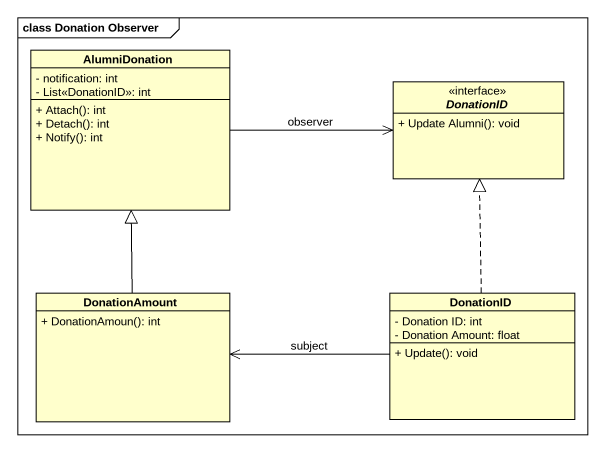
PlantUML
@startuml
mainframe class Donation Observer
hide circle
hide empty members
skinparam classAttributeIconSize 0
class AlumniDonation {
  - notification: int
  - List<<DonationID>>: int
  + Attach(): int
  + Detach(): int
  + Notify(): int
}
interface DonationID {
  + Update Alumni(): void
}
class DonationAmount {
  + DonationAmoun(): int
}
class "DonationID" as DonationID_2 {
  - Donation ID: int
  - Donation Amount: float
  + Update(): void
}
AlumniDonation -right-> DonationID : observer
DonationAmount -up-|> AlumniDonation
DonationID_2 .up.|> DonationID
DonationID_2 -left-> DonationAmount : subject
@enduml
